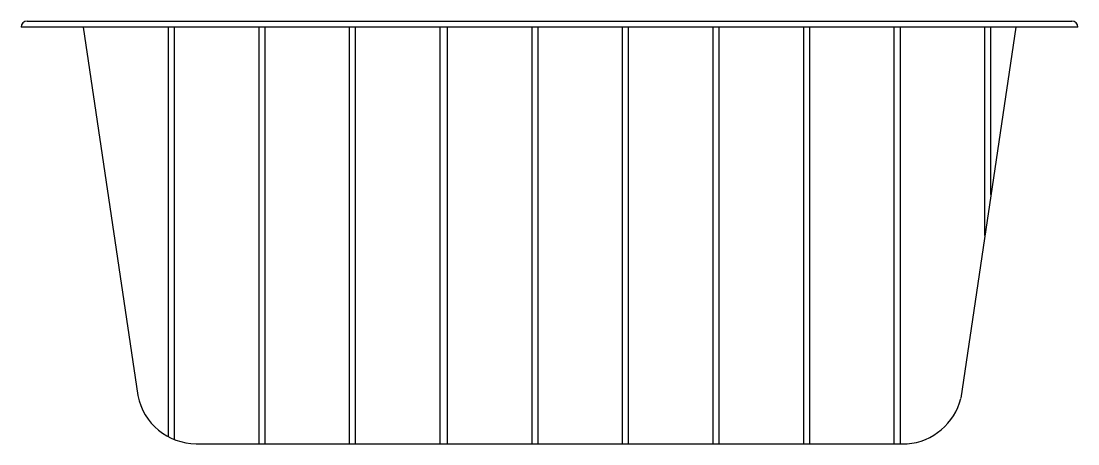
# Model space of a CAD drawing. Extents: x -1090.21 to -1086.71, y 318.48 to 319.88.
import ezdxf

# ---------------------------------------------------------------- set-up
doc = ezdxf.new("R2010")
doc.units = 0
doc.header["$LTSCALE"] = 10
doc.header["$MEASUREMENT"] = 0
doc.layers.add('Piscinas_Fibratec', color=4, linetype='CONTINUOUS')

msp = doc.modelspace()

# ---------------------------------------------------------------- linework, layer by layer
at = {"layer": 'Piscinas_Fibratec', "color": 2}
for p, q in [((-1090.1942, 319.8821), (-1086.7342, 319.8821)), ((-1086.7142, 319.8621), (-1090.2142, 319.8621))]:
    msp.add_line(p, q, dxfattribs=at)
at = {"layer": 'Piscinas_Fibratec'}
for p, q in [((-1090.0083, 319.8621), (-1089.8278, 318.6419)), ((-1086.9201, 319.8621), (-1087.1019, 318.6329)), ((-1089.6342, 318.4821), (-1087.2797, 318.4821))]:
    msp.add_line(p, q, dxfattribs=at)
at = {"layer": 'Piscinas_Fibratec', "color": 1}
for p, q in [((-1089.7263, 318.5057), (-1089.7263, 319.8621)), ((-1089.7063, 318.4964), (-1089.7063, 319.8621)), ((-1089.4263, 318.4821), (-1089.4263, 319.8621)), ((-1089.4063, 318.4821), (-1089.4063, 319.8621)), ((-1089.1263, 318.4821), (-1089.1263, 319.8621)), ((-1089.1063, 318.4821), (-1089.1063, 319.8621)), ((-1088.8263, 318.4821), (-1088.8263, 319.8621)), ((-1088.8021, 318.4821), (-1088.8021, 319.8621)), ((-1088.5221, 318.4821), (-1088.5221, 319.8621)), ((-1088.5021, 318.4821), (-1088.5021, 319.8621)), ((-1088.2221, 318.4821), (-1088.2221, 319.8621)), ((-1088.2021, 318.4821), (-1088.2021, 319.8621)), ((-1087.9221, 318.4821), (-1087.9221, 319.8621)), ((-1087.9021, 318.4821), (-1087.9021, 319.8621)), ((-1087.6221, 318.4821), (-1087.6221, 319.8621)), ((-1087.6021, 318.4821), (-1087.6021, 319.8621)), ((-1087.3221, 318.4821), (-1087.3221, 319.8621)), ((-1087.3021, 318.4821), (-1087.3021, 319.8621)), ((-1087.0221, 319.1723), (-1087.0221, 319.8621)), ((-1087.0021, 319.3075), (-1087.0021, 319.8621))]:
    msp.add_line(p, q, dxfattribs=at)
at = {"layer": 'Piscinas_Fibratec', "color": 2}
for centre, start, end in [((-1090.1942, 319.8621), 90, 180), ((-1086.7342, 319.8621), 0, 90)]:
    msp.add_arc(centre, 0.02, start, end, dxfattribs=at)
at = {"layer": 'Piscinas_Fibratec'}
for centre, start, end in [((-1089.6319, 318.6821), 191.5937, 269.3286), ((-1087.2959, 318.6814), 274.6401, 345.9563)]:
    msp.add_arc(centre, 0.2, start, end, dxfattribs=at)

doc.saveas('drawing.dxf')
